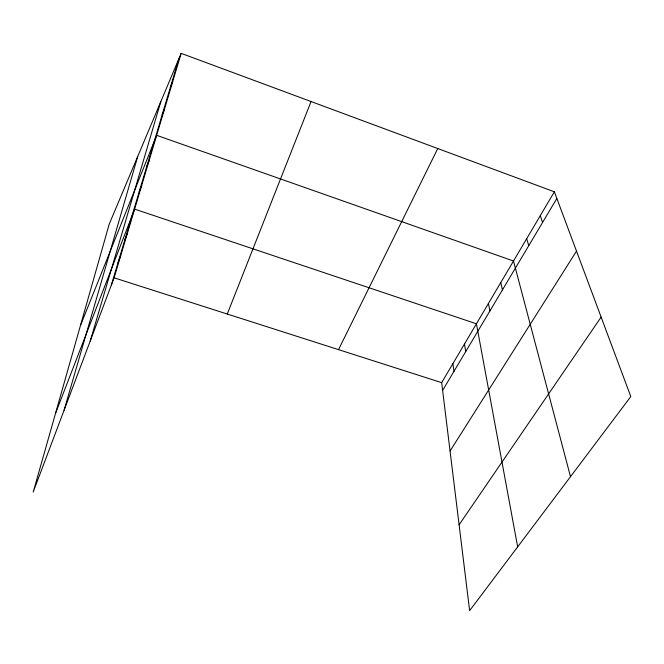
<?xml version="1.0" encoding="UTF-8"?>
<svg xmlns="http://www.w3.org/2000/svg" width="664" height="664" viewBox="0 0 664 664"><rect width="100%" height="100%" fill="white"/><g stroke="black" fill="none" stroke-linecap="round" stroke-linejoin="round"><path stroke-width="1" d="M64.084 410.252L137.697 156.513M90.213 341.055L160.796 101.692M111.394 284.947L178.898 58.722M181.156 53.344L109.228 224.108L33.2 492.057L114.092 277.809L181.156 53.344L554.374 191.805L630.8 396.574L469.631 610.656L441.668 382.647L554.374 191.805M118.043 262.678L120.707 255.673M124.915 239.638L127.546 232.79M55.527 413.365L134.618 209.118L476.428 323.783L517.663 546.862M139.166 191.871L141.714 185.356M227.271 314.031L311.051 101.534M146.561 167.096L149.06 160.771M80.41 325.659L156.662 135.323L513.504 261.01L570.5 476.669M162.14 114.864L164.539 108.971M170.366 87.308L172.698 81.664M338.532 349.637L437.759 148.537M442.622 390.407L556.855 198.453M450.059 451.03L576.51 251.117M459.106 524.809L601.136 317.085M114.092 277.809L441.668 382.647M540.297 215.642L542.563 222.465M526.676 238.7L528.751 245.68M500.756 282.598L502.457 289.861M488.405 303.514L489.941 310.893M464.485 344.018L465.713 351.613M452.898 363.631L453.985 371.317"/></g></svg>
